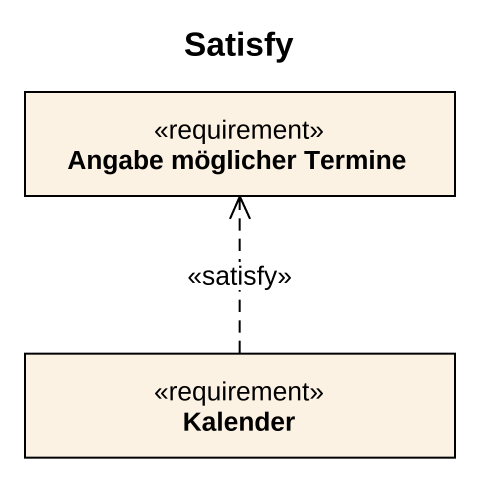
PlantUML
@startuml
title Satisfy
hide circle
hide empty members
class "Angabe möglicher Termine" as Angabe_möglicher_Termine <<requirement>>
class Kalender <<requirement>>
Kalender .up.> Angabe_möglicher_Termine : <<satisfy>>
@enduml
